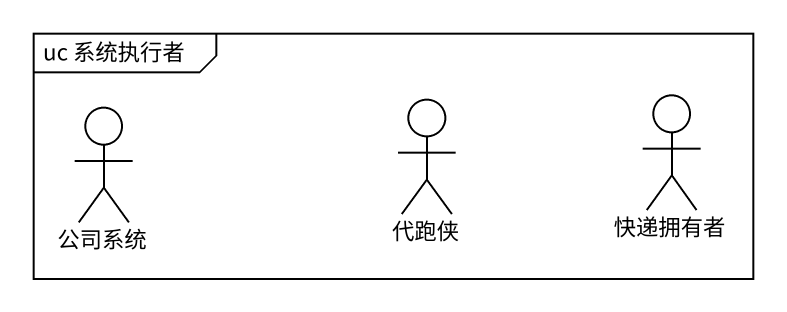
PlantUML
@startuml
mainframe uc 系统执行者
actor 公司系统
actor 代跑侠
actor 快递拥有者
@enduml
